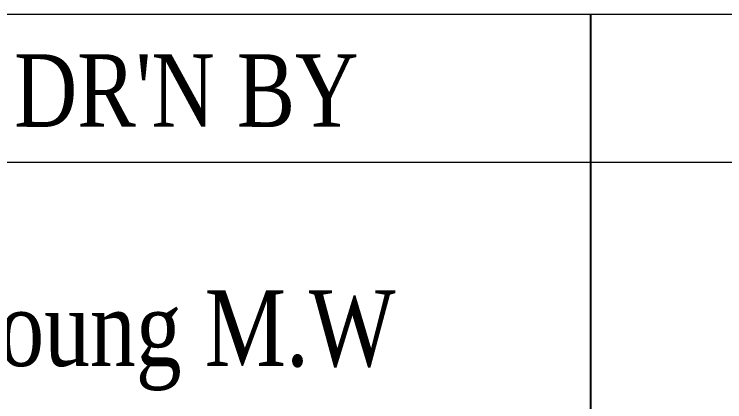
# Model space of a CAD drawing. Header units: millimetres. Extents: x 107 to 2900, y 85 to 3996.
# Drawn here: x 627.47 to 674.01, y 136.88 to 162.27 of the extents above; entities that cross this region are included whole.
import ezdxf
from ezdxf.enums import TextEntityAlignment as Align

# ---------------------------------------------------------------- set-up
doc = ezdxf.new("R2010")
doc.units = ezdxf.units.MM
doc.layers.add('40', color=4, linetype='Continuous')
doc.layers.add('70', color=7, linetype='Continuous')
doc.styles.add('SS', font='batang.ttc', dxfattribs={"width": 0.8})

msp = doc.modelspace()

# ---------------------------------------------------------------- linework, layer by layer
at = {"layer": '40', "color": 0}
msp.add_line((665.241, 121.244), (665.241, 162.272), dxfattribs=at)
at = {"layer": '40', "color": 0, "lineweight": 13}
msp.add_line((935.162, 152.555), (611.256, 152.555), dxfattribs=at)
at = {"layer": '70', "color": 0, "lineweight": 13}
msp.add_line((114.601, 162.272), (935.162, 162.272), dxfattribs=at)

# ---------------------------------------------------------------- texts
at = {"layer": '40', "color": 0, "style": 'SS', "width": 0.8}
for s, height, p in [("DR'N BY", 4.7506, (638.733, 154.897)), ('Joung M.W', 4.9666, (638.267, 139.228))]:
    msp.add_text(s, height=height, dxfattribs=at).set_placement(p, align=Align.CENTER)

doc.saveas('drawing.dxf')
